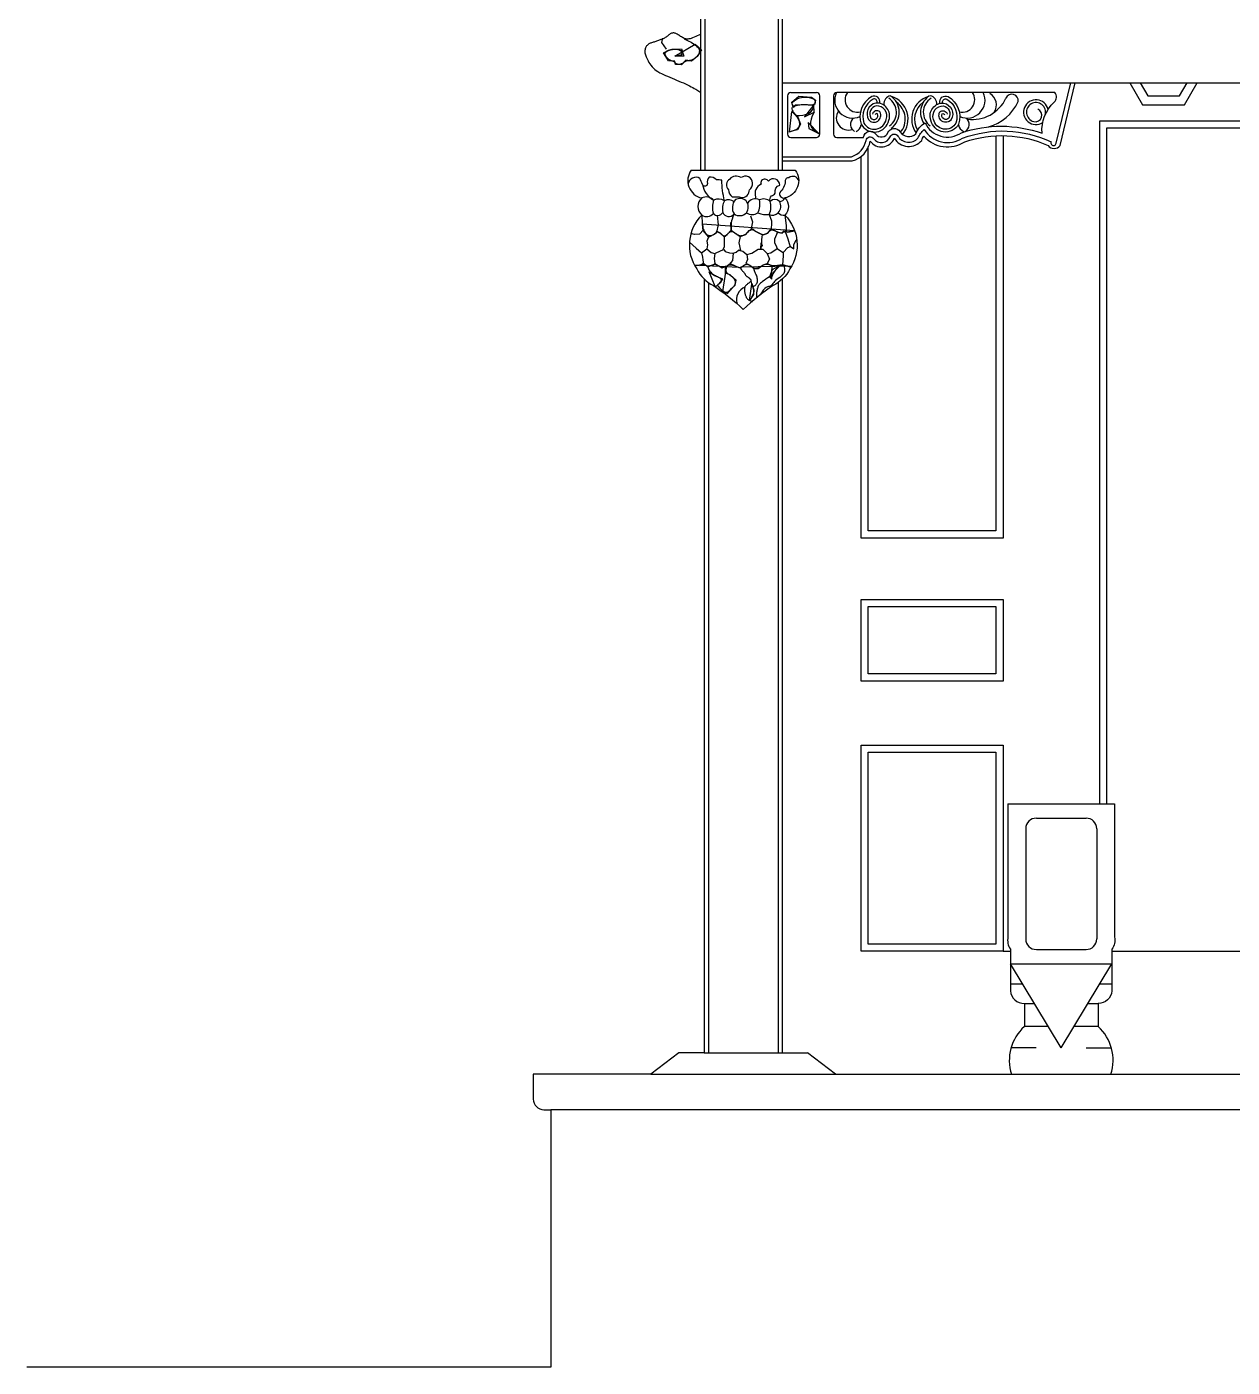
# Model space of a CAD drawing. Header units: metres. Extents: x 1194 to 8847, y 6454 to 12822.
# Drawn here: x 1194 to 4589, y 6454 to 10228 of the extents above; entities that cross this region are included whole.
import ezdxf

# ---------------------------------------------------------------- set-up
doc = ezdxf.new("R2010")
doc.units = ezdxf.units.M
for name, color, linetype in [('3', 3, 'Continuous'), ('4', 4, 'Continuous'), ('7', 7, 'Continuous')]:
    doc.layers.add(name, color=color, linetype=linetype)

msp = doc.modelspace()

# ---------------------------------------------------------------- linework, layer by layer
at = {"layer": '3'}
for p, q in [((3103.74, 10704.93), (3103.74, 9824.46)), ((3309.74, 10704.93), (3309.74, 9824.46)), ((3091.74, 10207.16), (3091.74, 10041.18)), ((3321.74, 10070.55), (6718.6, 10070.55)), ((3113.74, 9507.98), (3113.74, 7338.59)), ((3309.74, 9507.98), (3309.74, 7338.59)), ((4007.41, 7969.8), (4007.41, 7659.8)), ((4037.41, 7999.8), (4177.41, 7999.8)), ((4207.41, 7969.8), (4207.41, 7659.8)), ((4037.41, 7629.8), (4177.41, 7629.8)), ((4250.41, 7625.33), (5789.93, 7625.33)), ((3964.41, 7589.4), (4250.41, 7589.4)), ((4107.41, 7352.92), (3964.41, 7589.4)), ((4107.41, 7352.92), (4250.41, 7589.4)), ((3964.41, 7533.06), (3998.48, 7533.06)), ((4216.34, 7533.06), (4250.41, 7533.06)), ((4003.53, 7477.87), (4031.85, 7477.87)), ((4182.97, 7477.87), (4211.29, 7477.87)), ((4071.25, 7412.72), (4003.53, 7412.72)), ((4211.29, 7412.72), (4143.57, 7412.72)), ((3101.74, 7338.59), (3321.74, 7338.59)), ((4036.78, 7352.92), (3966.16, 7352.92)), ((4178.04, 7352.92), (4248.66, 7352.92))]:
    msp.add_line(p, q, dxfattribs=at)
for points in [[(2995.63, 10165.06), (2982.42, 10184.13), (2985.35, 10195.87)], [(3045.57, 10194.4), (3045.57, 10194.4), (3056.13, 10189.19), (3064.81, 10184.54), (3071.8, 10180.38), (3077.27, 10176.62), (3081.4, 10173.22), (3084.39, 10170.1), (3086.42, 10167.2), (3087.67, 10164.44), (3088.3, 10161.78), (3088.4, 10159.2), (3088.03, 10156.7), (3087.27, 10154.28), (3086.17, 10151.95), (3084.81, 10149.71), (3083.25, 10147.56), (3081.55, 10145.49), (3079.77, 10143.53), (3077.93, 10141.67), (3076.05, 10139.94), (3074.11, 10138.37), (3072.15, 10136.97), (3070.16, 10135.76), (3068.15, 10134.77), (3066.13, 10134), (3064.11, 10133.47), (3062.1, 10133.14), (3060.11, 10132.93), (3058.14, 10132.78), (3056.21, 10132.63), (3054.32, 10132.42), (3052.48, 10132.08), (3050.71, 10131.56), (3048.99, 10130.8), (3047.33, 10129.85), (3045.7, 10128.77), (3044.07, 10127.61), (3042.43, 10126.45), (3040.76, 10125.33), (3039.04, 10124.32), (3037.25, 10123.49), (3035.37, 10122.87), (3033.45, 10122.46), (3031.52, 10122.25), (3029.63, 10122.23), (3027.82, 10122.39), (3026.13, 10122.7), (3024.61, 10123.15), (3023.29, 10123.73), (3022.22, 10124.43), (3021.33, 10125.21), (3020.57, 10126.04), (3019.87, 10126.91), (3019.17, 10127.78), (3018.41, 10128.61), (3017.52, 10129.39), (3016.44, 10130.09), (3015.13, 10130.68), (3013.6, 10131.22), (3011.89, 10131.74), (3010.05, 10132.32), (3008.1, 10133), (3006.08, 10133.84), (3004.03, 10134.89), (3002, 10136.2), (3000.01, 10137.82), (2998.12, 10139.69), (2996.38, 10141.74), (2994.84, 10143.9), (2993.55, 10146.12), (2992.57, 10148.31), (2991.94, 10150.4), (2991.72, 10152.34), (2991.94, 10154.06), (2992.55, 10155.58), (2993.49, 10156.9), (2994.69, 10158.06), (2996.08, 10159.06), (2997.6, 10159.94), (2999.19, 10160.71), (3000.77, 10161.39), (3002.31, 10162), (3003.81, 10162.54), (3005.33, 10163.03), (3006.89, 10163.47), (3008.55, 10163.86), (3010.34, 10164.21), (3012.31, 10164.52), (3014.48, 10164.81), (3016.89, 10165.06), (3019.49, 10165.23), (3022.21, 10165.26), (3024.98, 10165.09), (3027.74, 10164.65), (3030.42, 10163.88), (3032.96, 10162.73), (3035.29, 10161.14), (3037.3, 10159.09), (3038.75, 10156.71), (3039.34, 10154.2), (3038.78, 10151.73), (3036.76, 10149.49), (3033.02, 10147.66), (3027.24, 10146.43), (3019.13, 10145.98), (3076.41, 10179.73), (3094.03, 10163.59), (3082.28, 10144.52), (3066.13, 10131.31), (3049.97, 10134.25), (3038.22, 10121.04), (3020.6, 10122.51), (3019.13, 10131.31), (3001.51, 10132.78), (2986.82, 10154.79), (3001.51, 10162.12), (3011.79, 10165.06), (3038.22, 10166.52), (3044.1, 10145.98), (3019.13, 10145.98)], [(4330.01, 10070.55), (4351.24, 10033.78), (4440.63, 10033.78), (4461.85, 10070.55)], [(5795.17, 8039.8), (5795.17, 9942.91), (4235.17, 9942.91), (4235.17, 8039.8)]]:
    msp.add_lwpolyline(points, dxfattribs=at)
msp.add_lwpolyline([(3321.74, 9862.45), (3516.67, 9862.45, 0.28), (3557.61, 9908.41, -0.66), (3579.21, 9913.17, 0.59), (3625.84, 9918.65, -0.62), (3647.21, 9920.45, 0.49), (3703.97, 9914.47, -0.13), (3721.53, 9938.8, 0.42), (3829.75, 9914.7, -0.2), (4079.19, 9904.6, 1.25), (4093.11, 9900.99), (4134.21, 10070.55)], format="xyb", dxfattribs=at)
for centre, start, end in [((4037.41, 7969.8), 90, 180), ((4177.41, 7969.8), 0, 90), ((4037.41, 7659.8), 180, 270), ((4177.41, 7659.8), 270, 0)]:
    msp.add_arc(centre, 30, start, end, dxfattribs=at)
at = {"layer": '4'}
for p, q in [((3091.74, 10704.93), (3091.74, 10207.16)), ((3321.74, 10704.93), (3321.74, 9824.46)), ((3091.74, 10041.18), (3091.74, 9824.46)), ((3065.04, 9824.46), (3358.44, 9824.46)), ((3101.74, 9517.99), (3101.74, 7338.59)), ((3321.74, 9517.99), (3321.74, 7338.59)), ((3957.41, 8039.8), (3957.41, 7664.92)), ((3957.41, 8039.8), (4257.41, 8039.8)), ((4257.41, 8039.8), (4257.41, 7664.92)), ((3943.62, 7625.33), (3964.41, 7625.33)), ((4003.53, 7477.87), (4003.53, 7412.72)), ((4211.29, 7477.87), (4211.29, 7412.72)), ((3321.74, 7338.59), (3392.79, 7338.59)), ((3471.74, 7278.59), (3392.79, 7338.59)), ((2951.74, 7278.59), (3471.74, 7278.59)), ((3471.74, 7278.59), (7420.17, 7278.59))]:
    msp.add_line(p, q, dxfattribs=at)
for points in [[(3091.74, 10207.16), (3090.14, 10206.35), (3086.48, 10204.55), (3082.32, 10202.58), (3077.9, 10200.56), (3073.45, 10198.64), (3069.19, 10196.97), (3065.31, 10195.64), (3061.79, 10194.68), (3058.59, 10194.06), (3055.65, 10193.77), (3052.91, 10193.8), (3050.31, 10194.13), (3047.8, 10194.74), (3045.32, 10195.62), (3042.84, 10196.75), (3040.34, 10198.07), (3037.85, 10199.54), (3035.38, 10201.09), (3032.94, 10202.68), (3030.56, 10204.25), (3028.23, 10205.75), (3025.99, 10207.11), (3023.83, 10208.3), (3021.74, 10209.29), (3019.73, 10210.06), (3017.76, 10210.6), (3015.82, 10210.88), (3013.9, 10210.9), (3011.99, 10210.62), (3010.08, 10210.05), (3008.14, 10209.16), (3006.18, 10208.02), (3004.2, 10206.67), (3002.21, 10205.19), (3000.21, 10203.62), (2998.2, 10202.04), (2996.18, 10200.49), (2994.17, 10199.04), (2992.15, 10197.74), (2990.12, 10196.58), (2988.07, 10195.54), (2986, 10194.58), (2983.89, 10193.7), (2981.74, 10192.85), (2979.54, 10192.04), (2977.28, 10191.22), (2974.95, 10190.38), (2972.57, 10189.53), (2970.16, 10188.68), (2967.73, 10187.83), (2965.3, 10186.99), (2962.89, 10186.16), (2960.51, 10185.37), (2958.18, 10184.62), (2955.93, 10183.9), (2953.74, 10183.2), (2951.64, 10182.48), (2949.62, 10181.71), (2947.69, 10180.87), (2945.86, 10179.91), (2944.14, 10178.8), (2942.52, 10177.53), (2941.02, 10176.05), (2939.64, 10174.39), (2938.41, 10172.57), (2937.32, 10170.62), (2936.39, 10168.55), (2935.64, 10166.38), (2935.06, 10164.15), (2934.69, 10161.88), (2934.52, 10159.57), (2934.56, 10157.2), (2934.83, 10154.74), (2935.33, 10152.16), (2936.07, 10149.41), (2937.06, 10146.47), (2938.31, 10143.3), (2939.83, 10139.87), (2941.62, 10136.16), (2943.69, 10132.22), (2946.06, 10128.15), (2948.73, 10124.01), (2951.71, 10119.88), (2955.01, 10115.83), (2958.63, 10111.96), (2962.59, 10108.33), (2966.89, 10104.99), (2971.51, 10101.93), (2976.44, 10099.08), (2981.65, 10096.41), (2987.13, 10093.84), (2992.85, 10091.34), (2998.79, 10088.85), (3004.94, 10086.32), (3011.26, 10083.71), (3017.69, 10081.03), (3024.18, 10078.29), (3030.64, 10075.53), (3037, 10072.75), (3043.21, 10069.99), (3049.19, 10067.25), (3054.87, 10064.56), (3060.19, 10061.93), (3065.14, 10059.4), (3069.72, 10056.96), (3073.92, 10054.64), (3077.73, 10052.45), (3081.15, 10050.41), (3084.18, 10048.53), (3086.81, 10046.83), (3089.05, 10045.32), (3090.91, 10044.01), (3091.74, 10043.39)], [(3923.62, 9921.36), (3923.62, 8808.39), (3563.62, 8808.39), (3563.62, 9891.2)], [(8846.77, 6453.59), (7370.17, 6453.59), (7370.17, 7178.59), (2670.17, 7178.59), (2670.17, 6453.59), (1193.57, 6453.59)]]:
    msp.add_lwpolyline(points, dxfattribs=at)
for points in [[(3321.74, 9850.45), (3518.39, 9850.45, 0.29), (3569.41, 9906.24, 0.59), (3636.98, 9914.18, 0.51), (3714.48, 9908.23, -0.07), (3720.45, 9920.14, 0.37), (3835.71, 9904.25, -0.19), (4070.32, 9894.2, 0.51), (4104.1, 9894.2), (4146.61, 10070.55)], [(3065.04, 9824.46, 0.54), (3094.67, 9746.27, 0.43), (3094.67, 9697.87, 0.36), (3080.61, 9546.43, 0.16), (3127.49, 9499.59, -0.04), (3211.74, 9432.51, -0.04)], [(3358.44, 9824.46, -0.54), (3328.81, 9746.27, -0.43), (3328.81, 9697.87, -0.36), (3342.88, 9546.43, -0.16), (3295.99, 9499.59, 0.04), (3211.74, 9432.51, 0.04)], [(3957.41, 7664.92, 0.21), (3964.41, 7630.49), (3964.41, 7513.23, 0.39), (4003.53, 7477.87)], [(4257.41, 7664.92, -0.21), (4250.41, 7630.49), (4250.41, 7513.23, -0.39), (4211.29, 7477.87)], [(3101.74, 7338.59), (3030.7, 7338.59), (2951.74, 7278.59), (2620.17, 7278.59), (2620.17, 7208.59, 0.41), (2650.17, 7178.59), (2670.17, 7178.59)]]:
    msp.add_lwpolyline(points, format="xyb", dxfattribs=at)
for points in [[(3563.62, 8405.71), (3563.62, 8595.71), (3923.62, 8595.71), (3923.62, 8405.71)], [(3563.62, 7645.33), (3563.62, 8185.33), (3923.62, 8185.33), (3923.62, 7645.33)]]:
    msp.add_lwpolyline(points, close=True, dxfattribs=at)
for centre, start, end in [((4089.21, 7317.6), 132.01, 197.74), ((4125.61, 7317.6), 342.26, 47.99)]:
    msp.add_arc(centre, 128.02, start, end, dxfattribs=at)
at = {"layer": '7'}
msp.add_line((3345.82, 10043.31), (3417.67, 10043.31), dxfattribs=at)
for points in [[(3550.55, 9917.46, -0.69), (3584.92, 9926.13, 0.59), (3619.34, 9930.18, -0.62), (3653.18, 9933.03, 0.48), (3697.99, 9927.3, -0.16), (3723.91, 9958.02, 0.46), (3826.25, 9929.7, -0.17), (4053.4, 9928.39, -0.23), (4087.7, 10015.96, 0.38), (4089.62, 10043.31), (3475.55, 10043.31, 0.41), (3466.05, 10033.81), (3466.05, 9926.2, 0.41), (3475.55, 9916.7), (3550.43, 9916.7)], [(3336.32, 10033.81), (3336.32, 9926.2, 0.41), (3345.82, 9916.7), (3417.67, 9916.7, 0.41), (3427.17, 9926.2), (3427.17, 10033.81)], [(3596.58, 10013.58, 0.61), (3573.67, 10031.9, 0.36), (3543.87, 9954.05, 0.7), (3622.14, 9965.5, 0.54), (3585.13, 10013.58, 0.5), (3564.5, 9966.83, 0.94), (3596.58, 9988.44, 0.56), (3575.96, 9982.6)], [(3588.75, 10015.19, 0.6), (3577.28, 10024.74, 0.35), (3551.25, 9957.25, 0.7), (3614.42, 9967.65, 0.54), (3586.33, 10005.64, 0.49), (3571.18, 9971.29, 0.87), (3590.31, 9983.17, 0.48), (3583.65, 9980.41, 0.48)], [(3765.64, 10013.58, -0.61), (3788.55, 10031.9, -0.36), (3818.35, 9954.05, -0.7), (3740.08, 9965.5, -0.54), (3777.09, 10013.58, -0.5), (3797.72, 9966.83, -0.94), (3765.64, 9988.44, -0.56), (3786.26, 9982.6)], [(3773.47, 10015.19, -0.6), (3784.94, 10024.74, -0.35), (3810.97, 9957.25, -0.7), (3747.8, 9967.65, -0.54), (3775.89, 10005.64, -0.49), (3791.04, 9971.29, -0.87), (3771.91, 9983.17, -0.48), (3778.57, 9980.41, -0.48)], [(3158.94, 9738.48, -0.06), (3151.73, 9796.11, 0.05), (3136.1, 9797.31, 0.3), (3115.67, 9804.51, 0.28), (3110.87, 9786.5, -0.87), (3097.05, 9784.1, 0.02), (3089.84, 9801.51, 0.53), (3056.43, 9784.97, 0.53)], [(3287.65, 9736.64, -0.29), (3291.32, 9751.8, 0.2), (3301.79, 9760.17, -0.39), (3314.35, 9782.66, 0.72), (3282.94, 9793.65, 0.46), (3263.57, 9795.22, 0.24), (3262, 9784.76, 0.38), (3246.29, 9749.19, 0.17), (3246.63, 9744.03)], [(3368.07, 9794.34, 0.55), (3340.53, 9803.06, 0.49), (3330.06, 9793.65, -0.2), (3314.35, 9761.74)], [(3185.61, 9735.97, 0.27), (3158.94, 9738.48, 0.25), (3128.29, 9740.28, 0.32), (3094.67, 9746.27)], [(3094.67, 9697.87, 0.39), (3127.53, 9702.72, 0.55), (3153.77, 9705.63, 0.58), (3185.85, 9701.26, 0.36), (3220.84, 9704.17)]]:
    msp.add_lwpolyline(points, format="xyb", dxfattribs=at)
for points in [[(4301.14, 10070.55), (4336.81, 10008.78), (4455.06, 10008.78), (4490.72, 10070.55)], [(3349.4, 10015.14), (3349.4, 10015.14), (3356.39, 10020.86), (3363.24, 10025.03), (3369.89, 10027.86), (3376.24, 10029.56), (3382.23, 10030.35), (3387.78, 10030.43), (3392.8, 10030.01), (3397.23, 10029.3), (3401, 10028.48), (3404.16, 10027.59), (3406.76, 10026.63), (3408.86, 10025.6), (3410.51, 10024.52), (3411.78, 10023.39), (3412.71, 10022.2), (3413.38, 10020.97), (3413.82, 10019.71), (3414.07, 10018.42), (3414.13, 10017.14), (3414.03, 10015.87), (3413.78, 10014.65), (3413.41, 10013.48), (3412.92, 10012.39), (3412.34, 10011.4), (3411.67, 10010.52), (3410.92, 10009.75), (3410.09, 10009.1), (3409.16, 10008.56), (3408.13, 10008.12), (3407, 10007.79), (3405.77, 10007.57), (3404.42, 10007.44), (3402.95, 10007.41), (3401.34, 10007.45), (3399.58, 10007.56), (3397.64, 10007.7), (3395.51, 10007.86), (3393.16, 10008.03), (3390.58, 10008.17), (3387.74, 10008.27), (3384.65, 10008.32), (3381.36, 10008.3), (3377.96, 10008.2), (3374.52, 10008.03), (3371.13, 10007.75), (3367.86, 10007.38), (3364.79, 10006.9), (3362.01, 10006.29), (3359.56, 10005.61), (3357.42, 10005.02), (3355.54, 10004.76), (3353.86, 10005.06), (3352.34, 10006.14), (3350.91, 10008.24), (3349.53, 10011.58), (3348.15, 10016.39), (3368.15, 10032.63), (3404.42, 10030.13), (3415.67, 10021.39), (3413.17, 10010.15), (3405.67, 10006.4), (3390.66, 10008.9), (3358.15, 10007.65), (3351.9, 10001.4), (3348.15, 10016.39)], [(3361.9, 9978.92), (3361.9, 9978.92), (3370.51, 9978.26), (3379.19, 9979.03), (3387.55, 9981.16), (3395.2, 9984.54), (3401.72, 9989.09), (3406.74, 9994.73), (3409.86, 10001.36), (3410.67, 10008.9), (3384.41, 9975.17), (3411.92, 9987.66), (3410.67, 10008.9)], [(3348.15, 10001.4), (3348.15, 10001.4), (3348.51, 9997.38), (3349.5, 9993.72), (3351.01, 9990.35), (3352.9, 9987.23), (3355.05, 9984.3), (3357.33, 9981.51), (3359.63, 9978.79), (3361.8, 9976.11), (3363.75, 9973.4), (3365.45, 9970.68), (3366.9, 9967.96), (3368.09, 9965.27), (3369.02, 9962.6), (3369.7, 9959.99), (3370.1, 9957.44), (3370.24, 9954.97), (3370.1, 9952.6), (3369.7, 9950.34), (3369.02, 9948.19), (3368.09, 9946.16), (3366.9, 9944.27), (3365.45, 9942.52), (3363.75, 9940.91), (3361.8, 9939.46), (3359.61, 9938.17), (3357.24, 9937.02), (3354.72, 9935.98), (3352.12, 9935.03), (3349.48, 9934.12), (3346.87, 9933.24), (3344.32, 9932.36), (3341.89, 9931.45), (3348.15, 9990.16), (3364.4, 9976.42), (3373.16, 9953.93), (3364.4, 9937.69), (3348.15, 9933.94), (3341.89, 9931.45)], [(3411.92, 9987.66), (3411.92, 9987.66), (3406.3, 9977.4), (3402.62, 9968.1), (3400.93, 9959.69), (3401.29, 9952.06), (3403.76, 9945.13), (3408.4, 9938.82), (3415.27, 9933.04), (3424.42, 9927.7), (3394.41, 9958.93), (3396.91, 9941.44), (3424.42, 9927.7)], [(5815.17, 8039.8), (5815.17, 9962.91), (4215.17, 9962.91), (4215.17, 8039.8)], [(3943.62, 9921.77), (3943.62, 8788.39), (3543.62, 8788.39), (3543.62, 9863.29)], [(3185.85, 9701.26), (3185.85, 9701.26), (3182.86, 9693.2), (3180.63, 9686.89), (3179.06, 9681.78), (3178.06, 9677.35), (3177.54, 9673.05), (3177.4, 9668.37), (3177.56, 9662.75), (3177.91, 9655.67), (3176.79, 9676.97), (3176.79, 9676.97), (3177.91, 9655.67)], [(3094.67, 9697.87), (3094.67, 9697.87), (3095.16, 9689.09), (3095.66, 9681.68), (3096.19, 9675.44), (3096.79, 9670.22), (3097.47, 9665.83), (3098.26, 9662.09), (3099.2, 9658.82), (3100.3, 9655.86), (3101.58, 9653.06), (3103.05, 9650.42), (3104.68, 9647.99), (3106.47, 9645.82), (3108.39, 9643.94), (3110.45, 9642.41), (3112.61, 9641.26), (3114.88, 9640.54), (3117.23, 9640.28), (3119.62, 9640.41), (3122, 9640.88), (3124.33, 9641.62), (3126.55, 9642.54), (3128.61, 9643.59), (3130.48, 9644.69), (3132.09, 9645.77), (3133.42, 9646.78), (3134.51, 9647.69), (3135.39, 9648.49), (3136.13, 9649.18), (3136.78, 9649.75), (3137.38, 9650.19), (3137.98, 9650.48), (3138.63, 9650.63), (3139.39, 9650.62), (3140.24, 9650.46), (3141.17, 9650.16), (3142.19, 9649.72), (3143.27, 9649.15), (3144.42, 9648.45), (3145.62, 9647.63), (3146.86, 9646.71), (3148.14, 9645.68), (3149.45, 9644.6), (3150.77, 9643.51), (3152.1, 9642.46), (3153.43, 9641.49), (3154.75, 9640.66), (3156.06, 9640.02), (3157.34, 9639.61), (3158.58, 9639.46), (3159.8, 9639.57), (3161.01, 9639.92), (3162.2, 9640.47), (3163.39, 9641.21), (3164.6, 9642.1), (3165.82, 9643.13), (3167.06, 9644.28), (3168.34, 9645.5), (3169.66, 9646.76), (3171.01, 9648), (3172.39, 9649.16), (3173.81, 9650.19), (3175.27, 9651.03), (3176.76, 9651.63), (3178.28, 9651.94), (3179.84, 9651.91), (3181.43, 9651.58), (3183.03, 9651), (3184.64, 9650.21), (3186.25, 9649.26), (3187.86, 9648.21), (3189.44, 9647.09), (3191, 9645.96), (3192.53, 9644.86), (3194.04, 9643.82), (3195.54, 9642.85), (3197.06, 9641.99), (3198.6, 9641.25), (3200.18, 9640.65), (3201.82, 9640.22), (3203.53, 9639.98), (3205.32, 9639.94), (3207.18, 9640.1), (3209.07, 9640.44), (3210.97, 9640.94), (3212.85, 9641.59), (3214.68, 9642.37), (3216.45, 9643.27), (3218.12, 9644.28), (3219.67, 9645.37), (3221.12, 9646.52), (3222.47, 9647.72), (3223.75, 9648.93), (3224.97, 9650.13), (3226.14, 9651.29), (3227.28, 9652.4), (3228.4, 9653.43), (3229.53, 9654.36), (3230.65, 9655.17), (3231.77, 9655.86), (3232.89, 9656.42), (3234.02, 9656.84), (3235.14, 9657.11), (3236.26, 9657.22), (3237.38, 9657.17), (3238.51, 9656.94), (3239.64, 9656.56), (3240.81, 9656.05), (3242.01, 9655.42), (3243.27, 9654.69), (3244.59, 9653.88), (3245.99, 9653.02), (3247.48, 9652.12), (3249.07, 9651.21), (3250.73, 9650.29), (3252.44, 9649.37), (3254.14, 9648.48), (3255.83, 9647.63), (3257.45, 9646.82), (3258.98, 9646.07), (3260.39, 9645.4), (3261.64, 9644.81), (3262.78, 9644.32), (3263.83, 9643.91), (3264.83, 9643.6), (3265.81, 9643.39), (3266.8, 9643.27), (3267.85, 9643.26), (3268.99, 9643.34), (3270.24, 9643.54), (3271.59, 9643.84), (3273.01, 9644.25), (3274.48, 9644.77), (3275.98, 9645.4), (3277.48, 9646.15), (3278.96, 9647.02), (3280.4, 9648.01), (3281.77, 9649.12), (3283.08, 9650.29), (3284.36, 9651.49), (3285.61, 9652.66), (3286.85, 9653.75), (3288.1, 9654.71), (3289.37, 9655.5), (3290.68, 9656.05), (3292.04, 9656.33), (3293.43, 9656.38), (3294.83, 9656.23), (3296.22, 9655.91), (3297.59, 9655.47), (3298.91, 9654.94), (3300.17, 9654.38), (3301.34, 9653.81), (3302.42, 9653.26), (3303.41, 9652.75), (3304.36, 9652.26), (3305.29, 9651.8), (3306.23, 9651.35), (3307.21, 9650.92), (3308.25, 9650.49), (3309.38, 9650.07), (3310.63, 9649.65), (3311.97, 9649.25), (3313.38, 9648.9), (3314.81, 9648.6), (3316.24, 9648.38), (3317.64, 9648.26), (3318.98, 9648.25), (3320.23, 9648.39), (3321.37, 9648.67), (3322.42, 9649.07), (3323.41, 9649.54), (3324.38, 9650.03), (3325.37, 9650.52), (3326.4, 9650.95), (3327.51, 9651.28), (3328.74, 9651.47), (3330.14, 9651.5), (3331.83, 9651.42), (3333.96, 9651.33), (3336.68, 9651.3), (3340.13, 9651.41), (3344.46, 9651.75), (3349.81, 9652.39), (3356.33, 9653.43), (3095.99, 9672.49), (3098.24, 9654.55), (3113.95, 9635.5), (3135.27, 9646.71), (3137.51, 9652.31), (3146.49, 9647.83), (3157.71, 9636.62), (3166.69, 9643.34), (3177.91, 9655.67), (3191.37, 9645.59), (3202.6, 9637.74), (3219.43, 9643.34), (3228.4, 9654.55), (3237.38, 9659.04), (3246.36, 9652.31), (3262.07, 9644.46), (3267.68, 9642.22), (3281.14, 9646.71), (3290.12, 9659.04), (3302.47, 9653.43), (3308.08, 9650.07), (3321.54, 9646.71), (3327.15, 9653.43), (3337.25, 9650.07), (3356.33, 9653.43)], [(3138.63, 9697.15), (3140.88, 9670.25), (3136.39, 9649.51)], [(3231.77, 9696.03), (3237.38, 9679.22), (3235.14, 9664.64), (3232.89, 9656.8)], [(3285.03, 9700.03), (3291.24, 9681.46), (3291.24, 9670.25), (3289.78, 9655.67)], [(3328.81, 9697.87), (3332.76, 9669.13), (3332.2, 9651.75)], [(3059.94, 9621.4), (3079.16, 9605.23), (3093.75, 9591.78), (3109.46, 9602.99), (3121.8, 9592.9), (3131.9, 9589.54), (3149.86, 9598.5), (3156.59, 9600.75), (3161.08, 9595.14), (3173.42, 9591.78), (3180.15, 9590.66), (3185.76, 9591.78), (3191.37, 9594.02), (3198.11, 9599.62), (3210.45, 9596.26), (3221.67, 9587.29), (3236.26, 9590.66), (3254.21, 9601.87), (3266.56, 9601.87), (3278.9, 9589.54), (3289, 9591.78), (3306.95, 9604.11), (3317.05, 9597.38), (3323.79, 9592.9), (3337.25, 9606.35), (3345.11, 9609.71), (3354.08, 9602.99), (3354.08, 9614.2), (3360.82, 9628.77), (3362.88, 9628.43)], [(3100.09, 9656.41), (3088.14, 9644.46), (3074.67, 9643.34), (3064.26, 9646.32)], [(3115.92, 9640.42), (3109.46, 9624.29), (3110.58, 9614.2), (3109.46, 9602.99)], [(3157.71, 9636.62), (3157.71, 9615.32), (3157.71, 9607.47), (3153.22, 9599.62)], [(3202.6, 9637.74), (3199.23, 9619.8), (3204.28, 9597.94), (3198.11, 9599.62)], [(3264.87, 9643.34), (3264.87, 9643.34), (3264.02, 9635.4), (3263.51, 9629.07), (3263.27, 9624.15), (3263.23, 9620.4), (3263.3, 9617.61), (3263.41, 9615.56), (3263.5, 9614.03), (3263.47, 9612.8), (3263.28, 9611.67), (3262.96, 9610.57), (3262.55, 9609.46), (3262.11, 9608.27), (3261.68, 9606.97), (3261.31, 9605.5), (3261.05, 9603.82), (3260.95, 9601.87), (3262.07, 9619.8), (3265.43, 9611.96), (3260.95, 9607.47), (3260.95, 9601.87)], [(3308.08, 9650.07), (3300.22, 9629.89), (3300.22, 9619.8), (3303.59, 9613.08), (3306.95, 9604.11)], [(3330.06, 9651.5), (3337.25, 9631.01), (3340.62, 9617.56), (3344.15, 9609.31)], [(3093.75, 9591.78), (3097.12, 9579.45), (3098.24, 9571.6), (3099.8, 9559.15)], [(3131.9, 9589.54), (3129.66, 9576.08), (3131.9, 9561.51), (3131.9, 9561.51)], [(3182.96, 9591.22), (3181.28, 9570.48), (3172.31, 9558.54)], [(3278.9, 9589.54), (3285.63, 9573.84), (3278.9, 9561.51), (3278.9, 9561.51)], [(3323.79, 9592.9), (3323.79, 9582.81), (3322.1, 9558.15), (3326.03, 9558.15)], [(3074.67, 9557.03), (3074.67, 9557.03), (3079.37, 9556.8), (3083.41, 9556.9), (3086.87, 9557.24), (3089.85, 9557.73), (3092.41, 9558.26), (3094.64, 9558.76), (3096.61, 9559.13), (3098.43, 9559.27), (3100.14, 9559.12), (3101.79, 9558.73), (3103.39, 9558.17), (3104.97, 9557.49), (3106.55, 9556.79), (3108.16, 9556.12), (3109.8, 9555.55), (3111.52, 9555.16), (3113.31, 9555), (3115.15, 9555.04), (3117.01, 9555.26), (3118.86, 9555.63), (3120.65, 9556.09), (3122.35, 9556.63), (3123.93, 9557.2), (3125.36, 9557.77), (3126.6, 9558.31), (3127.71, 9558.79), (3128.73, 9559.18), (3129.73, 9559.46), (3130.75, 9559.59), (3131.85, 9559.56), (3133.09, 9559.34), (3134.52, 9558.9), (3136.18, 9558.22), (3138.04, 9557.37), (3140.07, 9556.41), (3142.21, 9555.39), (3144.44, 9554.4), (3146.7, 9553.48), (3148.95, 9552.72), (3151.17, 9552.17), (3153.3, 9551.89), (3155.35, 9551.85), (3157.32, 9552.05), (3159.22, 9552.45), (3161.05, 9553.02), (3162.83, 9553.75), (3164.55, 9554.59), (3166.22, 9555.53), (3167.89, 9556.52), (3169.76, 9557.4), (3172.09, 9557.98), (3175.12, 9558.1), (3179.1, 9557.57), (3184.28, 9556.22), (3190.9, 9553.85), (3199.23, 9550.3), (3088.14, 9555.91), (3099.36, 9562.63), (3110.58, 9552.54), (3127.41, 9558.15), (3131.9, 9561.51), (3152.1, 9549.18), (3166.69, 9554.79), (3174.54, 9561.51), (3199.23, 9550.3)], [(3110.58, 9554.79), (3110.58, 9554.79), (3112.76, 9549.01), (3115.08, 9544.21), (3117.52, 9540.27), (3120.06, 9537.05), (3122.69, 9534.43), (3125.38, 9532.28), (3128.11, 9530.48), (3130.87, 9528.91), (3133.64, 9527.45), (3136.35, 9526.07), (3138.96, 9524.75), (3141.41, 9523.48), (3143.62, 9522.24), (3145.56, 9521.01), (3147.16, 9519.79), (3148.36, 9518.54), (3149.12, 9517.26), (3149.47, 9515.94), (3149.44, 9514.58), (3149.07, 9513.18), (3148.42, 9511.73), (3147.51, 9510.22), (3146.38, 9508.67), (3145.09, 9507.05), (3143.66, 9505.38), (3142.14, 9503.71), (3140.56, 9502.08), (3138.95, 9500.55), (3137.36, 9499.17), (3135.82, 9498), (3134.36, 9497.09), (3133.02, 9496.49), (3116.19, 9537.97), (3130.78, 9527.88), (3153.22, 9518.91), (3146.49, 9507.7), (3136.39, 9497.61), (3133.02, 9496.49)], [(3139.76, 9498.74), (3139.76, 9498.74), (3144.53, 9493.44), (3148.77, 9489.24), (3152.53, 9486.03), (3155.88, 9483.71), (3158.85, 9482.16), (3161.49, 9481.28), (3163.87, 9480.95), (3166.03, 9481.08), (3168.02, 9481.56), (3169.86, 9482.33), (3171.57, 9483.34), (3173.18, 9484.55), (3174.68, 9485.9), (3176.12, 9487.35), (3177.5, 9488.84), (3178.84, 9490.33), (3180.17, 9491.78), (3181.46, 9493.18), (3182.7, 9494.57), (3183.89, 9495.93), (3185.01, 9497.3), (3186.05, 9498.68), (3186.99, 9500.09), (3187.82, 9501.54), (3188.53, 9503.04), (3189.09, 9504.58), (3189.48, 9506.18), (3189.69, 9507.82), (3189.69, 9509.51), (3189.45, 9511.23), (3188.96, 9513), (3188.2, 9514.8), (3187.14, 9516.64), (3185.84, 9518.48), (3184.33, 9520.31), (3182.65, 9522.09), (3180.87, 9523.8), (3179.02, 9525.42), (3177.14, 9526.91), (3175.29, 9528.26), (3173.51, 9529.44), (3171.8, 9530.51), (3170.21, 9531.53), (3168.72, 9532.56), (3167.37, 9533.67), (3166.16, 9534.92), (3165.12, 9536.36), (3164.26, 9538.06), (3163.58, 9540.07), (3163.1, 9542.29), (3162.82, 9544.64), (3162.74, 9547.02), (3162.86, 9549.32), (3163.18, 9551.45), (3163.71, 9553.3), (3164.44, 9554.79), (3153.22, 9483.04), (3167.81, 9477.44), (3179.03, 9490.89), (3189.13, 9500.98), (3191.37, 9514.43), (3174.54, 9530.12), (3162.2, 9534.61), (3162.2, 9551.42), (3164.44, 9554.79)], [(3199.23, 9550.3), (3199.23, 9550.3), (3202, 9550.82), (3204.44, 9551.51), (3206.58, 9552.32), (3208.48, 9553.22), (3210.15, 9554.16), (3211.66, 9555.11), (3213.02, 9556.02), (3214.28, 9556.84), (3215.48, 9557.55), (3216.63, 9558.14), (3217.73, 9558.62), (3218.78, 9558.99), (3219.81, 9559.25), (3220.82, 9559.42), (3221.81, 9559.48), (3222.79, 9559.46), (3223.78, 9559.34), (3224.76, 9559.15), (3225.74, 9558.87), (3226.72, 9558.52), (3227.7, 9558.1), (3228.69, 9557.62), (3229.67, 9557.07), (3230.65, 9556.47), (3231.63, 9555.81), (3232.6, 9555.12), (3233.55, 9554.41), (3234.46, 9553.69), (3235.33, 9552.98), (3236.15, 9552.29), (3236.9, 9551.64), (3237.57, 9551.05), (3238.16, 9550.52), (3238.67, 9550.06), (3239.13, 9549.66), (3239.53, 9549.32), (3239.9, 9549.03), (3240.25, 9548.79), (3240.59, 9548.59), (3240.94, 9548.43), (3241.3, 9548.31), (3241.69, 9548.22), (3242.12, 9548.15), (3242.6, 9548.11), (3243.14, 9548.08), (3243.75, 9548.07), (3244.45, 9548.06), (3245.24, 9548.06), (3246.13, 9548.06), (3247.12, 9548.09), (3248.21, 9548.15), (3249.37, 9548.27), (3250.62, 9548.47), (3251.94, 9548.77), (3253.33, 9549.19), (3254.77, 9549.74), (3256.27, 9550.44), (3257.81, 9551.27), (3259.38, 9552.19), (3260.97, 9553.17), (3262.57, 9554.18), (3264.16, 9555.18), (3265.75, 9556.14), (3267.31, 9557.03), (3268.83, 9557.82), (3270.32, 9558.5), (3271.79, 9559.07), (3273.22, 9559.53), (3274.63, 9559.87), (3276.01, 9560.1), (3277.37, 9560.21), (3278.71, 9560.2), (3280.04, 9560.08), (3281.34, 9559.84), (3282.61, 9559.53), (3283.86, 9559.15), (3285.07, 9558.73), (3286.24, 9558.29), (3287.36, 9557.84), (3288.44, 9557.4), (3289.47, 9557), (3290.49, 9556.64), (3291.53, 9556.33), (3292.62, 9556.07), (3293.82, 9555.87), (3295.14, 9555.75), (3296.64, 9555.69), (3298.35, 9555.72), (3300.29, 9555.83), (3302.41, 9556.01), (3304.66, 9556.24), (3306.98, 9556.51), (3309.3, 9556.8), (3311.58, 9557.09), (3313.75, 9557.35), (3315.74, 9557.59), (3317.53, 9557.77), (3319.16, 9557.89), (3320.68, 9557.94), (3322.16, 9557.9), (3323.66, 9557.78), (3325.25, 9557.55), (3326.98, 9557.21), (3328.93, 9556.75), (3331.12, 9556.17), (3333.51, 9555.52), (3336.02, 9554.88), (3338.57, 9554.31), (3341.09, 9553.87), (3343.5, 9553.63), (3345.73, 9553.66), (3347.69, 9554.03), (3207.08, 9551.42), (3214.94, 9558.15), (3222.79, 9560.39), (3230.65, 9557.03), (3238.5, 9550.3), (3240.75, 9548.06), (3244.11, 9548.06), (3254.21, 9548.06), (3267.68, 9558.15), (3278.9, 9561.51), (3289, 9557.03), (3295.73, 9554.79), (3318.17, 9558.15), (3326.03, 9558.15), (3342.86, 9552.54), (3347.69, 9554.03)], [(3203.14, 9551.14), (3203.93, 9549.09), (3205.37, 9546.23), (3206.88, 9543.88), (3208.41, 9541.95), (3209.9, 9540.36), (3211.31, 9539.03), (3212.61, 9537.85), (3213.72, 9536.76), (3214.64, 9535.67), (3215.38, 9534.57), (3216, 9533.48), (3216.54, 9532.4), (3217.05, 9531.33), (3217.58, 9530.28), (3218.17, 9529.25), (3218.87, 9528.26), (3219.71, 9527.29), (3220.68, 9526.36), (3221.74, 9525.47), (3222.86, 9524.61), (3224.01, 9523.79), (3225.15, 9523), (3226.25, 9522.25), (3227.28, 9521.53), (3228.21, 9520.85), (3229.04, 9520.19), (3229.78, 9519.56), (3230.44, 9518.94), (3231.01, 9518.33), (3231.52, 9517.72), (3231.95, 9517.11), (3232.33, 9516.48), (3232.65, 9515.85), (3232.91, 9515.19), (3233.09, 9514.52), (3233.17, 9513.85), (3233.15, 9513.16), (3233.02, 9512.47), (3232.75, 9511.77), (3232.33, 9511.07), (3231.77, 9510.37), (3231.06, 9509.66), (3230.23, 9508.94), (3229.29, 9508.19), (3228.27, 9507.43), (3227.18, 9506.63), (3226.03, 9505.79), (3224.85, 9504.9), (3223.65, 9503.96), (3222.46, 9502.97), (3221.29, 9501.91), (3220.18, 9500.79), (3219.13, 9499.6), (3218.17, 9498.33), (3217.33, 9496.99), (3216.62, 9495.56), (3216.07, 9494.05), (3215.66, 9492.45), (3215.39, 9490.78), (3215.24, 9489.04), (3215.21, 9487.25), (3215.28, 9485.39), (3215.44, 9483.49), (3215.69, 9481.55), (3216, 9479.57), (3216.39, 9477.58), (3216.85, 9475.58), (3217.39, 9473.61), (3218.01, 9471.67), (3218.71, 9469.78), (3219.49, 9467.96), (3220.36, 9466.23), (3221.33, 9464.6), (3222.47, 9463.06), (3223.86, 9461.6), (3225.58, 9460.2), (3227.71, 9458.86), (3230.33, 9457.56), (3233.53, 9456.28), (3237.38, 9455.02)], [(3221.67, 9587.29), (3223.92, 9572.72), (3219.28, 9561.89), (3222.79, 9560.39)], [(3327.15, 9553.66), (3328.29, 9545.64), (3327.7, 9539.06), (3325.72, 9533.69), (3322.67, 9529.31), (3318.9, 9525.66), (3314.73, 9522.53), (3310.48, 9519.67), (3306.49, 9516.86), (3303.01, 9513.91), (3300.03, 9510.88), (3297.45, 9507.89), (3295.17, 9505.04), (3293.1, 9502.46), (3291.15, 9500.25), (3289.22, 9498.54), (3287.22, 9497.43), (3285.05, 9496.93), (3282.61, 9496.61), (3279.8, 9495.93), (3276.5, 9494.37), (3272.63, 9491.38), (3268.06, 9486.42), (3262.71, 9478.96), (3259.25, 9473.16)], [(3291.69, 9556.13), (3291.69, 9556.13), (3292.11, 9551.57), (3292.1, 9547.29), (3291.76, 9543.32), (3291.19, 9539.64), (3290.5, 9536.29), (3289.79, 9533.25), (3289.16, 9530.54), (3288.72, 9528.16), (3288.54, 9526.13), (3288.6, 9524.43), (3288.86, 9523.08), (3289.27, 9522.08), (3289.78, 9521.42), (3290.34, 9521.11), (3290.9, 9521.14), (3291.43, 9521.53), (3291.89, 9522.26), (3292.32, 9523.33), (3292.79, 9524.7), (3293.35, 9526.38), (3294.07, 9528.32), (3295.01, 9530.53), (3296.23, 9532.97), (3297.79, 9535.64), (3299.73, 9538.49), (3301.98, 9541.46), (3304.46, 9544.46), (3307.07, 9547.42), (3309.72, 9550.23), (3312.33, 9552.83), (3314.81, 9555.12), (3317.05, 9557.03), (3293.49, 9543.58), (3285.63, 9524.52), (3292.37, 9517.79), (3293.49, 9533.49), (3311.44, 9552.54), (3317.05, 9557.03)], [(3232.98, 9512.38), (3232.98, 9512.38), (3234.19, 9509.01), (3235.33, 9505.75), (3236.41, 9502.59), (3237.39, 9499.53), (3238.28, 9496.56), (3239.05, 9493.67), (3239.69, 9490.85), (3240.19, 9488.09), (3240.51, 9485.36), (3240.57, 9482.56), (3240.27, 9479.56), (3239.49, 9476.25), (3238.13, 9472.48), (3236.08, 9468.15), (3233.25, 9463.11), (3229.53, 9457.26), (3236.26, 9503.22), (3241.87, 9487.53), (3240.75, 9474.07), (3229.53, 9457.26)], [(3238.52, 9495.66), (3239.92, 9496.49), (3241.55, 9497.5), (3243.31, 9498.7), (3245.12, 9500.09), (3246.89, 9501.68), (3248.52, 9503.46), (3249.94, 9505.43), (3251.03, 9507.61), (3251.75, 9509.98), (3252.1, 9512.51), (3252.13, 9515.17), (3251.86, 9517.9), (3251.35, 9520.67), (3250.63, 9523.44), (3249.73, 9526.17), (3248.7, 9528.82), (3247.57, 9531.35), (3246.41, 9533.81), (3245.26, 9536.23), (3244.2, 9538.65), (3243.27, 9541.11), (3242.53, 9543.66), (3242.04, 9546.34), (3241.93, 9548.18)], [(3288.54, 9526.08), (3281.36, 9521.29), (3275.36, 9517.27), (3270.43, 9513.89), (3266.41, 9511.03), (3263.17, 9508.58), (3260.59, 9506.41), (3258.52, 9504.42), (3256.83, 9502.47), (3255.41, 9500.48), (3254.2, 9498.41), (3253.19, 9496.29), (3252.36, 9494.11), (3251.66, 9491.88), (3251.09, 9489.6), (3250.6, 9487.27), (3250.19, 9484.91), (3249.83, 9482.5), (3249.51, 9480.03), (3249.24, 9477.45), (3249.01, 9474.73), (3248.83, 9471.83), (3248.71, 9468.73), (3248.63, 9465.37), (3248.62, 9464.75)]]:
    msp.add_lwpolyline(points, dxfattribs=at)
msp.add_lwpolyline([(3173.52, 9799.4, 0.49), (3169.85, 9769.06, 0.2), (3180.85, 9749.19, -0.1), (3206.5, 9747.62, 0.46), (3229.01, 9769.59, 1.02), (3205.45, 9803.58, 0.37)], format="xyb", close=True, dxfattribs=at)
for points in [[(3543.62, 8385.71), (3543.62, 8615.71), (3943.62, 8615.71), (3943.62, 8385.71)], [(3543.62, 7625.33), (3543.62, 8205.33), (3943.62, 8205.33), (3943.62, 7625.33)]]:
    msp.add_lwpolyline(points, close=True, dxfattribs=at)
for centre, radius, start, end in [((3345.82, 10033.81), 9.5, 90, 180), ((3417.67, 10033.81), 9.5, 0, 90), ((3520.06, 10021.79), 50.62, 154.96, 293.9), ((3533.85, 10022.91), 35.37, 144.76, 282.63), ((3828.37, 10022.91), 35.37, 257.37, 35.24), ((3842.16, 10021.79), 50.62, 246.1, 25.04), ((3632.02, 10010.81), 24.04, 103.57, 184.32), ((3595.64, 9987.37), 47.63, 306.42, 57.06), ((3595.64, 9987.37), 55.63, 306.42, 57.06), ((3609.42, 9968.18), 66.64, 319.77, 72.87), ((3609.42, 9968.18), 58.64, 319.77, 54.66), ((3752.8, 9968.18), 66.64, 107.13, 215.84), ((3752.8, 9968.18), 58.64, 125.34, 211.93), ((3766.58, 9987.37), 55.63, 122.94, 214.46), ((3766.58, 9987.37), 47.63, 122.94, 233.58), ((3732.79, 10010.81), 24.04, 355.68, 76.43), ((3857.22, 10071.59), 104.44, 262.22, 334.92), ((3865.46, 10074.01), 133.23, 286.31, 334.98), ((3888.47, 10008.25), 36.53, 326.35, 60.28), ((3968.4, 10020.34), 17.99, 351.48, 157.17), ((4036.39, 9987.84), 34.95, 12.76, 302.66), ((4036.39, 9987.84), 26.95, 344.35, 256.03), ((3507.61, 9971.23), 33.67, 144.72, 289.19), ((3536.96, 9953.48), 23.06, 129.76, 240.3), ((3825.26, 9953.48), 23.06, 299.7, 50.24), ((4035.06, 9979.04), 18.11, 253.41, 69.69), ((3518.69, 9956.35), 25.6, 296.53, 349.68), ((3843.53, 9956.35), 25.6, 190.32, 243.47), ((3536.64, 9919.15), 14.01, 349.9, 353.06), ((3157.93, 9794.46), 61.76, 189.66, 241.32), ((3187.66, 9720.29), 62.64, 161.39, 196.29), ((3215.19, 9718.82), 34.19, 138.49, 210.9), ((3202.26, 9716.45), 28.05, 51.74, 116.85), ((3245.34, 9720.44), 23.62, 59.64, 154.23), ((3203.75, 9728.4), 54.96, 333.89, 13.06), ((3269.21, 9715.1), 28.35, 49.43, 114.87), ((3300.74, 9722.87), 18.99, 46.44, 133.56), ((3326.32, 9758.55), 12.53, 162.76, 281.45), ((3315.13, 9751.08), 14.51, 264.86, 340.61), ((3203.27, 9714.68), 50.32, 151.77, 190.36), ((3197.22, 9720.51), 28.72, 325.33, 38.71), ((3236.94, 9728.81), 29.43, 236.83, 303.3), ((3276.66, 9760.07), 60.63, 247.13, 277.94), ((3238.13, 9721.78), 51.7, 335.12, 16.7), ((3294.6, 9720.13), 22.27, 244.56, 314.35), ((3290.32, 9722.87), 27.24, 316.75, 30.35), ((3326.96, 9723.03), 25.22, 228.24, 274.2), ((3231.63, 9459.71), 38.98, 112.52, 196.97)]:
    msp.add_arc(centre, radius, start, end, dxfattribs=at)

doc.saveas('drawing.dxf')
